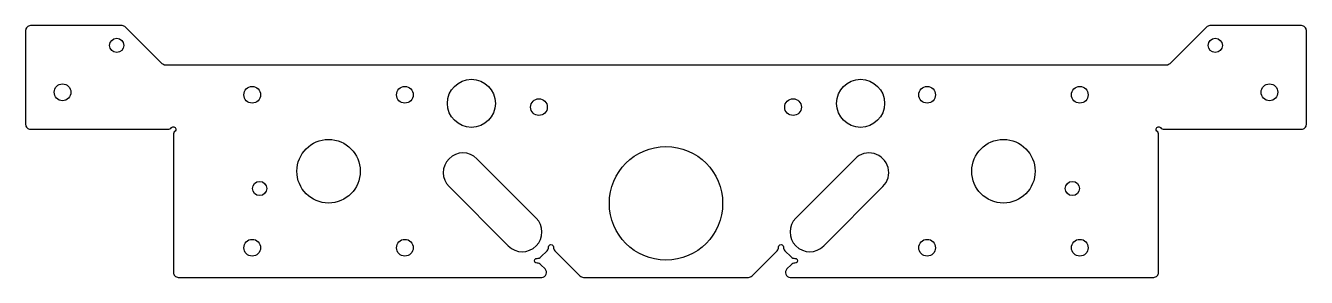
# Model space of a CAD drawing. Header units: millimetres. Extents: x -130 to 130, y -130 to -79.
import ezdxf

# ---------------------------------------------------------------- set-up
doc = ezdxf.new("R2010")
doc.units = ezdxf.units.MM
doc.layers.get('0').update_dxf_attribs({"linetype": 'CONTINUOUS'})

msp = doc.modelspace()

# ---------------------------------------------------------------- linework, layer by layer
for points in [[(24.54, -128.29, 0.668179), (25.24, -130), (99, -130, 0.414214), (100, -129), (100, -101.12, 0.213422), (99.67, -100.37, -1.05728), (100.37, -99.67, 0.213422), (101.12, -100), (129, -100, 0.414214), (130, -99), (130, -80, 0.414214), (129, -79), (110.41, -79, 0.198912), (109.71, -79.29), (102.29, -86.71, -0.198912), (101.59, -87), (-101.59, -87, -0.198912), (-102.29, -86.71), (-109.71, -79.29, 0.198912), (-110.41, -79), (-129, -79, 0.414214), (-130, -80), (-130, -99, 0.414214), (-129, -100), (-101.12, -100, 0.213422), (-100.37, -99.67, -1.05728), (-99.67, -100.37, 0.213422), (-100, -101.12), (-100, -129, 0.414214), (-99, -130), (-25.24, -130, 0.668179), (-24.54, -128.29), (-25.39, -127.44, 0.213422), (-26.15, -127.15, -1.05728), (-26.15, -126.15, 0.213422), (-25.39, -125.86), (-24.14, -124.61, 0.213422), (-23.85, -123.85, -1.05728), (-22.85, -123.85, 0.213422), (-22.56, -124.61), (-17.46, -129.71, 0.198912), (-16.76, -130), (16.76, -130, 0.198912), (17.46, -129.71), (22.56, -124.61, 0.213422), (22.85, -123.85, -1.05728), (23.85, -123.85, 0.213422), (24.14, -124.61), (25.39, -125.86, 0.213422), (26.15, -126.15, -1.05728), (26.15, -127.15, 0.213422), (25.39, -127.44)], [(-38.38, -105.96, 1), (-44.04, -111.62), (-32.02, -123.64, 1), (-26.36, -117.98)], [(44.04, -111.62, 1), (38.38, -105.96), (26.36, -117.98, 1), (32.02, -123.64)]]:
    msp.add_lwpolyline(points, format="xyb", close=True)
for centre, radius in [((-111.5, -83, 0), 1.44), ((111.5, -83, 0), 1.44), ((-122.5, -92.5, 0), 1.7), ((-39.5, -94.74, 0), 4.87), ((39.5, -94.74, 0), 4.87), ((122.5, -92.5, 0), 1.7), ((-84, -93, 0), 1.7), ((-53, -93, 0), 1.7), ((53, -93, 0), 1.7), ((84, -93, 0), 1.7), ((-25.79, -95.5, 0), 1.7), ((25.79, -95.5, 0), 1.7), ((-68.5, -108.5, 0), 6.44), ((0, -115, 0), 11.5), ((68.5, -108.5, 0), 6.44), ((-82.5, -112, 0), 1.44), ((82.5, -112, 0), 1.44), ((-84, -124, 0), 1.7), ((-53, -124, 0), 1.7), ((53, -124, 0), 1.7), ((84, -124, 0), 1.7)]:
    msp.add_circle(centre, radius)

doc.saveas('drawing.dxf')
